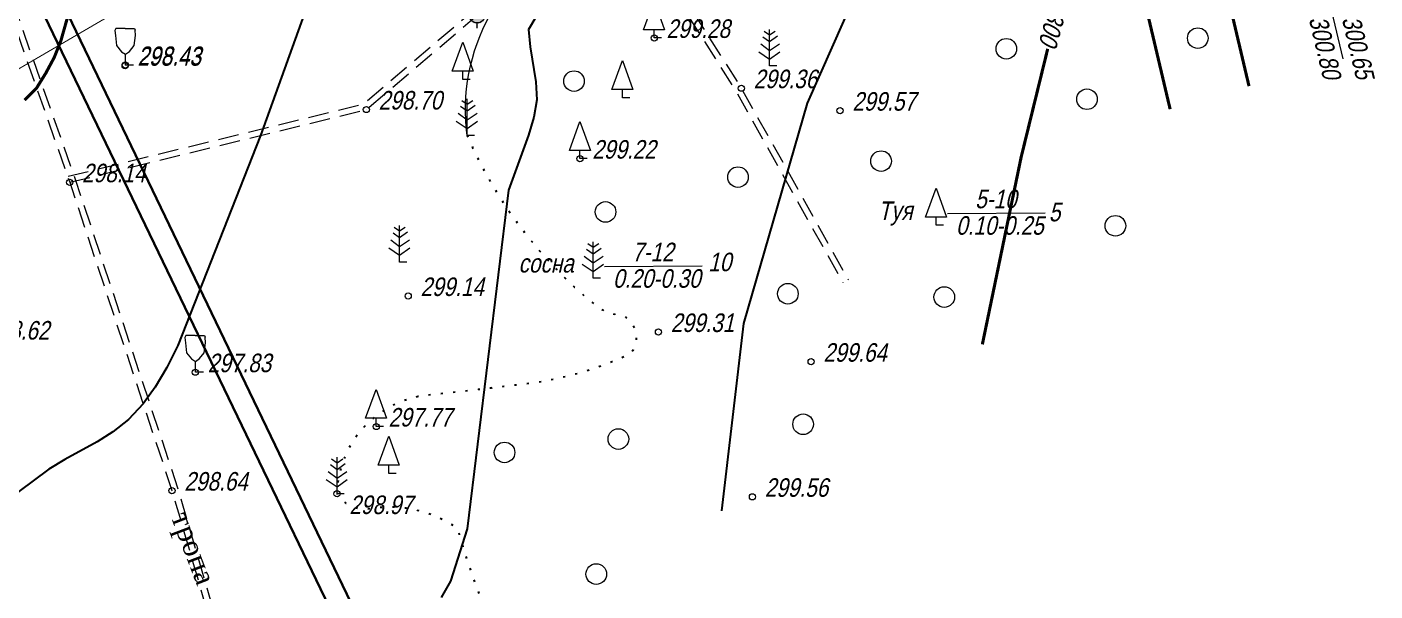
# Model space of a CAD drawing. Header units: metres. Extents: x 5191936 to 10384803, y 4968698 to 9938221.
# Drawn here: x 5192478.4 to 5192543.9, y 4968769.6 to 4968797 of the extents above; entities that cross this region are included whole.
import ezdxf

# ---------------------------------------------------------------- set-up
doc = ezdxf.new("R2010")
doc.units = ezdxf.units.M
doc.linetypes.add('71327800', pattern=[1, 0, -1])
doc.linetypes.add('DASHEDX2', pattern=[1.5, 1, -0.5])
doc.layers.get('0').update_dxf_attribs({"lineweight": 18})
for name, color, linetype, lineweight in [('31252100', 7, 'Continuous', 18), ('71133200', 7, 'Continuous', 18), ('71133600', 7, 'Continuous', 18), ('71133800', 7, 'Continuous', 18), ('Commun', 7, 'Continuous', 18), ('CONTOURS-LABEL @ 1', 7, 'Continuous', 18), ('GEO_POINTS', 7, 'Continuous', 18), ('Otm', 7, 'Continuous', 18), ('Sit', 7, 'Continuous', 18), ('Text', 7, 'Continuous', 18), ('Us_znak', 7, 'Continuous', 18), ('Us_znak_fon', 7, 'Continuous', 18), ('Рамка и сетка', 7, 'Continuous', 18)]:
    doc.layers.add(name, color=color, linetype=linetype, lineweight=lineweight)
for name, color, linetype in [('71327800', 7, 'Continuous'), ('R_Поверхность1_CNT-MAJ', 7, 'Continuous'), ('R_Поверхность1_CNT-MIN', 7, 'Continuous')]:
    doc.layers.add(name, color=color, linetype=linetype)
doc.styles.add('eskd', font='ESKD1.shx', dxfattribs={"width": 1.2, "oblique": 15})
doc.styles.get("Standard").update_dxf_attribs({"font": 'arial.ttf', "width": 0.8, "oblique": 13, "height": 0.9})
doc.styles.add('style1', font='times.ttf', dxfattribs={"height": 1})
doc.linetypes.add('KABELww_500', pattern='A,0.0001,-0.4,[131,ltypeshp.shx,S=0.4,R=90,X=0.4,Y=-0.4],0.2,[131,ltypeshp.shx,S=0.2,R=90,X=0.4,Y=-0.2],3.6,[131,ltypeshp.shx,S=0.2,R=-90,X=-0.4,Y=0.2],0.2,[131,ltypeshp.shx,S=0.4,R=-90,X=-0.4,Y=0.4],-0.8,4,-0.4', length=9.6001)
doc.linetypes.add('ПОДЗ_ЛИНИИ_СВЯЗИ', pattern='A,4.8,-0.2,[133,ltypeshp.shx,S=0.2,R=0,X=-0.2,Y=0],-0.2,4.8,-2', length=12)

# ---------------------------------------------------------------- blocks, each defined once
blk = doc.blocks.new('71133200')
for p, q in [((-0.924145, 3.560442), (-1.024145, 3.360442)), ((-1.024145, 3.360442), (-0.977382, 2.864397)), ((-0.977382, 2.864397), (-0.861899, 1.88241)), ((-0.024145, 3.560442), (-0.924145, 3.560442)), ((-0.024145, 3.560442), (0.875855, 3.560442)), ((0.861899, 1.88241), (0.975974, 2.864397)), ((0.875855, 3.560442), (0.958164, 3.395824)), ((0.975974, 2.864397), (0.958164, 3.395824)), ((-0.861899, 1.88241), (-0.374616, 1.28565)), ((0, 1.039723), (0.401375, 1.321765)), ((0.401375, 1.321765), (0.861899, 1.88241)), ((-0.374616, 1.28565), (0, 1.039723)), ((0, 0), (0, 1.039723)), ((0.8, 0), (0, 0))]:
    blk.add_line(p, q)
at = {"style": 'eskd', "oblique": 14.99997778}
blk.add_attdef('Z', (1.873004, -0.239356), '', height=2, dxfattribs=at)
blk = doc.blocks.new('71133600')
for p, q in [((-0.52, 3.39), (0, 3.02)), ((0, 3.02), (0.55, 3.39)), ((-0.86, 2.16), (0, 1.51)), ((0, 1.51), (0.96, 2.16))]:
    blk.add_line(p, q)
for points in [[(-0.64, 2.84), (0, 2.37), (0, 2.37), (0.78, 2.93)], [(0.71, 0), (0, 0), (0, 3.55)], [(-1.05, 1.38), (0, 0.67), (1, 1.38)]]:
    blk.add_lwpolyline(points)
at = {"style": 'eskd', "oblique": 15}
blk.add_attdef('Z', (2.03, -0.19), '', height=2, dxfattribs=at)
blk = doc.blocks.new('71133800')
blk.add_lwpolyline([(0.71, 0), (0, 0), (0, 0.8), (-1.03, 0.8), (0, 3.61), (1.01, 0.8), (-0.03, 0.8)])
at = {"style": 'eskd', "oblique": 15}
blk.add_attdef('Z', (1.57, -0.8), '', height=2, dxfattribs=at)
blk = doc.blocks.new('POINT')
at = {"layer": 'Us_znak', "linetype": 'Continuous', "lineweight": -2}
h = blk.add_hatch(color=0, dxfattribs=at)
edge = h.paths.add_edge_path()
edge.add_arc((0, 0), 0.05, 0, 360)
at = {"layer": 'Us_znak_fon', "linetype": 'Continuous', "true_color": 0xffffff}
blk.add_hatch(color=7, dxfattribs=at).paths.add_polyline_path([(-0.422, 0.05, -0.346708), (-0.05, 0.422), (-0.05, 0.625), (0.05, 0.625), (0.05, 0.422, -0.346708), (0.422, 0.05), (0.625, 0.05), (0.625, -0.05), (0.422, -0.05, -0.346708), (0.05, -0.422), (0.05, -0.625), (-0.05, -0.625), (-0.05, -0.422, -0.346708), (-0.422, -0.05), (-0.625, -0.05), (-0.625, 0.05)])
at = {"layer": 'Us_znak', "color": 0, "linetype": 'Continuous', "lineweight": -2}
for p, q in [((-0.625, 0), (-0.375, 0)), ((0, 0.375), (0, 0.625)), ((0.375, 0), (0.625, 0)), ((0, -0.625), (0, -0.375))]:
    blk.add_line(p, q, dxfattribs=at)
for radius in [0.375, 0.05]:
    blk.add_circle((0, 0), radius, dxfattribs=at)
blk = doc.blocks.new('31252100a')
blk.add_circle((0, 0), 1)

msp = doc.modelspace()

# ---------------------------------------------------------------- linework, layer by layer
at = {"color": 192, "linetype": 'ПОДЗ_ЛИНИИ_СВЯЗИ', "lineweight": 60, "ltscale": 0.4, "const_width": 0.15, "elevation": 294.927, "flags": 128}
msp.add_lwpolyline([(5192494.256, 4968979.22), (5192498.8, 4968957.872), (5192519.02, 4968873.561), (5192537.741, 4968794.141)], dxfattribs=at)
at = {"color": 192, "linetype": 'ПОДЗ_ЛИНИИ_СВЯЗИ', "lineweight": 60, "ltscale": 0.4, "const_width": 0.15, "flags": 128}
msp.add_lwpolyline([(5192490.345, 4968978.459), (5192494.889, 4968957.11), (5192515.109, 4968872.799), (5192533.914, 4968793.022)], dxfattribs=at)
at = {"layer": '71327800', "linetype": '71327800', "ltscale": 0.5, "elevation": 303.345, "flags": 128}
msp.add_lwpolyline([(5192499.802, 4968791.751, 0.119824), (5192506, 4968783.529, 0.162636), (5192507.338, 4968783.019, -0.480593), (5192507.72, 4968781.141, -0.0793), (5192502.812, 4968779.706, -0.005364), (5192497.874, 4968779.133, 0.37879), (5192493.489, 4968774.347, 0.320853), (5192495.23, 4968773.656, -0.194474), (5192499.34, 4968772.661, 0.036726), (5192500.832, 4968768.395, 0.09024), (5192502.175, 4968766.388, 5.52321)], format="xyb", dxfattribs=at)
at = {"layer": 'Commun', "color": 1, "linetype": 'KABELww_500', "lineweight": 30, "elevation": 289.986, "flags": 128}
for points in [[(5192382.466, 4969011.289), (5192415.089, 4968933.441), (5192434.818, 4968889.937), (5192496.307, 4968762.206)], [(5192470.823, 4968955.324), (5192470.043, 4968959.241), (5192459.28, 4968956.949), (5192460.771, 4968950.247), (5192451.844, 4968948.527), (5192433.445, 4968895.36), (5192497.244, 4968762.638)]]:
    msp.add_lwpolyline(points, dxfattribs=at)
at = {"layer": 'GEO_POINTS', "color": 1}
for points, elevation in [([(5192508.88, 4968796.483), (5192508.88, 4968796.483)], 299.28), ([(5192483.208, 4968795.132), (5192483.208, 4968795.132)], 298.432), ([(5192483.222, 4968795.167), (5192483.222, 4968795.167)], 298.435), ([(5192513.11, 4968794.041), (5192513.11, 4968794.041)], 299.362), ([(5192494.912, 4968793.005), (5192494.912, 4968793.005)], 298.698), ([(5192517.899, 4968792.95), (5192517.899, 4968792.95)], 299.569), ([(5192505.278, 4968790.621), (5192505.278, 4968790.621)], 299.225), ([(5192480.519, 4968789.474), (5192480.519, 4968789.474)], 298.143), ([(5192496.943, 4968783.951), (5192496.943, 4968783.951)], 299.141), ([(5192509.085, 4968782.203), (5192509.085, 4968782.203)], 299.306), ([(5192516.493, 4968780.76), (5192516.493, 4968780.76)], 299.643), ([(5192486.619, 4968780.251), (5192486.619, 4968780.251)], 297.83), ([(5192495.393, 4968777.613), (5192495.393, 4968777.613)], 297.774), ([(5192485.482, 4968774.503), (5192485.482, 4968774.503)], 298.639), ([(5192493.489, 4968774.347), (5192493.489, 4968774.347)], 298.972), ([(5192513.646, 4968774.2), (5192513.646, 4968774.2)], 299.558)]:
    msp.add_lwpolyline(points, dxfattribs=dict(at, elevation=elevation))
for centre in [(5192508.88, 4968796.483, 299.28), (5192483.208, 4968795.132, 298.432), (5192483.222, 4968795.167, 298.435), (5192513.11, 4968794.041, 299.362), (5192494.912, 4968793.005, 298.698), (5192517.899, 4968792.95, 299.569), (5192505.278, 4968790.621, 299.225), (5192480.519, 4968789.474, 298.143), (5192496.943, 4968783.951, 299.141), (5192509.085, 4968782.203, 299.306), (5192516.493, 4968780.76, 299.643), (5192486.619, 4968780.251, 297.83), (5192495.393, 4968777.613, 297.774), (5192485.482, 4968774.503, 298.639), (5192493.489, 4968774.347, 298.972), (5192513.646, 4968774.2, 299.558)]:
    msp.add_circle(centre, 0.15, dxfattribs=at)
at = {"layer": 'R_Поверхность1_CNT-MAJ', "color": 32, "const_width": 0.15, "elevation": 298}
msp.add_lwpolyline([(5192512.376, 4968846.162), (5192505.146, 4968833.868), (5192500.937, 4968827.389), (5192499.729, 4968825.792), (5192499.199, 4968825.204), (5192498.315, 4968824.51), (5192497.535, 4968824.117), (5192496.854, 4968823.717), (5192496.204, 4968823.105), (5192489.634, 4968815.664), (5192488.092, 4968813.766), (5192486.788, 4968811.942), (5192485.748, 4968810.15), (5192484.558, 4968807.577), (5192483.419, 4968805.019), (5192482.918, 4968804.323), (5192482.427, 4968803.519), (5192482.086, 4968802.712), (5192480.823, 4968798.932), (5192480.09, 4968796.342), (5192479.766, 4968795.531), (5192479.361, 4968794.775), (5192478.911, 4968794.048), (5192478.324, 4968793.464)], dxfattribs=at)
at = {"layer": 'R_Поверхность1_CNT-MAJ', "color": 32, "const_width": 0.15, "elevation": 300}
msp.add_lwpolyline([(5192531.427, 4968808.633, 0.027111), (5192524.802, 4968781.602, -2.452345)], format="xyb", dxfattribs=at)
at = {"layer": 'R_Поверхность1_CNT-MIN', "color": 32}
for points, elevation in [([(5192533.112, 4968834.321), (5192533.102, 4968834.31), (5192532.566, 4968833.348), (5192532.278, 4968832.366), (5192531.976, 4968830.522), (5192531.725, 4968829.75), (5192531.282, 4968829.009), (5192530.317, 4968827.773), (5192526.576, 4968816.531), (5192516.304, 4968793.313), (5192513.218, 4968782.618), (5192512.145, 4968773.52)], 299.5), ([(5192502.83, 4968817.099), (5192499.036, 4968812.235), (5192494.889, 4968805.977), (5192489.776, 4968791.745), (5192485.766, 4968781.554), (5192485.229, 4968780.481), (5192484.671, 4968779.525), (5192484.087, 4968778.71), (5192483.366, 4968777.947), (5192482.615, 4968777.352), (5192481.844, 4968776.87), (5192480.281, 4968776.018), (5192479.51, 4968775.536), (5192474.432, 4968771.779), (5192474.432, 4968771.779)], 298.5), ([(5192509.245, 4968806.022), (5192509.245, 4968806.022), (5192508.577, 4968803.701), (5192507.897, 4968801.85), (5192507.37, 4968801.168), (5192506.694, 4968800.517), (5192503.673, 4968798.094), (5192503.13, 4968797.498), (5192502.788, 4968796.893), (5192502.859, 4968796.046), (5192503.129, 4968794.354), (5192503.189, 4968793.476), (5192503.039, 4968792.629), (5192502.778, 4968791.757), (5192501.806, 4968789.094), (5192499.809, 4968772.649), (5192498.997, 4968770.109), (5192498.545, 4968769.305)], 299)]:
    msp.add_lwpolyline(points, dxfattribs=dict(at, elevation=elevation))
at = {"layer": 'Sit', "linetype": 'DASHEDX2', "elevation": 296.46, "flags": 128}
for points in [[(5192480.448, 4968789.765), (5192494.772, 4968793.279), (5192500.093, 4968797.812, 0.178908), (5192501.193, 4968799.773, 0.155737), (5192500.093, 4968806.955), (5192499.432, 4968809.632), (5192499.085, 4968812.197), (5192496.799, 4968825.016), (5192495.726, 4968841.965), (5192493.732, 4968853.612)], [(5192480.519, 4968789.474), (5192494.912, 4968793.005), (5192500.287, 4968797.583, 0.178908), (5192501.489, 4968799.726, 0.155045), (5192500.377, 4968807.059), (5192499.727, 4968809.688), (5192499.382, 4968812.244), (5192497.097, 4968825.052), (5192496.024, 4968842), (5192494.028, 4968853.663)]]:
    msp.add_lwpolyline(points, format="xyb", dxfattribs=at)
at = {"layer": 'Sit', "elevation": 299.057}
msp.add_lwpolyline([(5192530.876, 4968843.912), (5192534.503, 4968828.35), (5192538.845, 4968809.99), (5192542.292, 4968795.471)], dxfattribs=at)
at = {"layer": 'Sit', "linetype": 'DASHEDX2', "flags": 128}
for points, elevation in [([(5192462.08, 4968837.232), (5192466.214, 4968826.389), (5192472.024, 4968811.589), (5192476.027, 4968802.257), (5192480.519, 4968789.474), (5192485.482, 4968774.503), (5192489.044, 4968762.256)], 296.46), ([(5192462.361, 4968837.339), (5192466.494, 4968826.498), (5192472.301, 4968811.703), (5192476.306, 4968802.366), (5192480.803, 4968789.571), (5192485.768, 4968774.592), (5192489.332, 4968762.34)], 296.46), ([(5192508.349, 4968801.536), (5192513.11, 4968794.041), (5192518.3, 4968784.732)], 299.017), ([(5192508.096, 4968801.375), (5192512.852, 4968793.887), (5192518.038, 4968784.586)], 299.017)]:
    msp.add_lwpolyline(points, dxfattribs=dict(at, elevation=elevation))
at = {"layer": 'Sit', "const_width": 0.05, "elevation": 300.07}
msp.add_lwpolyline([(5192513.921, 4968815.927), (5192437.081, 4968771.063), (5192432.86, 4968769.173)], dxfattribs=at)
at = {"layer": 'Sit', "flags": 128}
for points in [[(5192523.115, 4968787.952), (5192527.845, 4968787.985)], [(5192506.47, 4968785.378), (5192511.2, 4968785.412)]]:
    msp.add_lwpolyline(points, dxfattribs=at)
at = {"layer": 'Рамка и сетка', "elevation": 303.345}
msp.add_lwpolyline([(5192499.802, 4968791.751, -0.161411), (5192500.912, 4968797.583, -7.675254)], format="xyb", dxfattribs=at)

# ---------------------------------------------------------------- block references
at = {"layer": '31252100', "color": 7, "xscale": 0.5, "yscale": 0.5, "zscale": 0.5}
for p in [(5192535.255, 4968796.472), (5192525.966, 4968795.956), (5192504.989, 4968794.386), (5192529.879, 4968793.506), (5192519.889, 4968790.501), (5192512.945, 4968789.724), (5192506.517, 4968788.032), (5192531.259, 4968787.36), (5192515.365, 4968784.062), (5192522.953, 4968783.901), (5192516.105, 4968777.723), (5192507.141, 4968777.006), (5192501.618, 4968776.356), (5192506.068, 4968770.449)]:
    msp.add_blockref('31252100a', p, dxfattribs=at)
at = {"layer": '71133200', "color": 0, "xscale": 0.5, "yscale": 0.5, "zscale": 0.5}
for p in [(5192483.222, 4968795.167, 298.435), (5192486.619, 4968780.251, 297.83)]:
    msp.add_blockref('71133200', p, dxfattribs=at)
at = {"layer": '71133600', "color": 0, "xscale": 0.5, "yscale": 0.5, "zscale": 0.5}
for p in [(5192514.478, 4968795.12, 298.837), (5192499.802, 4968791.751, 303.345), (5192496.527, 4968785.599, 299.141), (5192493.489, 4968774.347, 298.972)]:
    msp.add_blockref('71133600', p, dxfattribs=at)
at = {"layer": '71133600', "color": 7, "xscale": 0.5, "yscale": 0.5, "zscale": 0.5}
msp.add_blockref('71133600', (5192505.916, 4968784.811), dxfattribs=at)
at = {"layer": '71133800', "color": 0, "xscale": 0.5, "yscale": 0.5, "zscale": 0.5}
for p in [(5192508.88, 4968796.483, 299.28), (5192499.598, 4968794.464, 298.942), (5192507.34, 4968793.581, 299.199), (5192505.278, 4968790.621, 299.225), (5192522.561, 4968787.384), (5192495.393, 4968777.613, 297.774), (5192496.004, 4968775.34, 298.828)]:
    msp.add_blockref('71133800', p, dxfattribs=at)
at = {"layer": 'Sit', "linetype": 'Continuous'}
msp.add_blockref('POINT', (5192500.287, 4968797.583, 298.912), dxfattribs=at)

# ---------------------------------------------------------------- texts
at = {"layer": 'GEO_POINTS', "oblique": 13, "width": 0.8}
for s, p in [('299.28', (5192509.48, 4968796.483, 299.28)), ('298.43', (5192483.808, 4968795.132, 298.432)), ('298.43', (5192483.822, 4968795.167, 298.435)), ('299.36', (5192513.71, 4968794.041, 299.362)), ('298.70', (5192495.512, 4968793.005, 298.698)), ('299.57', (5192518.499, 4968792.95, 299.569)), ('299.22', (5192505.878, 4968790.621, 299.225)), ('298.14', (5192481.119, 4968789.474, 298.143)), ('299.14', (5192497.543, 4968783.951, 299.141)), ('298.62', (5192476.454, 4968781.836, 298.616)), ('299.31', (5192509.685, 4968782.203, 299.306)), ('299.64', (5192517.093, 4968780.76, 299.643)), ('297.83', (5192487.219, 4968780.251, 297.83)), ('297.77', (5192495.993, 4968777.613, 297.774)), ('298.64', (5192486.082, 4968774.503, 298.639)), ('299.56', (5192514.246, 4968774.2, 299.558)), ('298.97', (5192494.089, 4968773.363, 298.972))]:
    msp.add_text(s, height=0.9, dxfattribs=at).set_placement(p)
for s, p in [('300.80', (5192540.641, 4968797.416, 300.649)), ('300.65', (5192542.244, 4968797.416, 300.649))]:
    msp.add_text(s, height=0.9, rotation=283.29874, dxfattribs=at).set_placement(p)
at = {"layer": 'Otm', "oblique": 13, "width": 0.8}
for s, p in [('5-10', (5192524.452, 4968788.212, 0.02)), ('Туя', (5192519.754, 4968787.641, 0.02)), ('5', (5192528.028, 4968787.577, 0.02)), ('0.10-0.25', (5192523.527, 4968786.926, 0.02)), ('7-12', (5192507.807, 4968785.639, 0.02)), ('сосна', (5192502.294, 4968785.091, 0.02)), ('10', (5192511.501, 4968785.154, 0.02)), ('0.20-0.30', (5192506.882, 4968784.352, 0.02))]:
    msp.add_text(s, height=0.9, dxfattribs=at).set_placement(p)
at = {"layer": 'Text', "style": 'style1'}
msp.add_text('тропа', height=1, rotation=290.84475, dxfattribs=at).set_placement((5192485.417, 4968773.234, -296.436))

# ---------------------------------------------------------------- next in the draw order: texts
at = {"layer": 'CONTOURS-LABEL @ 1', "color": 32, "insert": (5192528.187, 4968796.952, 300), "char_height": 0.9, "attachment_point": 5, "rotation": 254.97618, "bg_fill": 3, "box_fill_scale": 1.2, "bg_fill_color": 256, "bg_fill_true_color": 13158600, "bg_fill_transparency": 0}
msp.add_mtext('300', dxfattribs=at)

doc.saveas('drawing.dxf')
